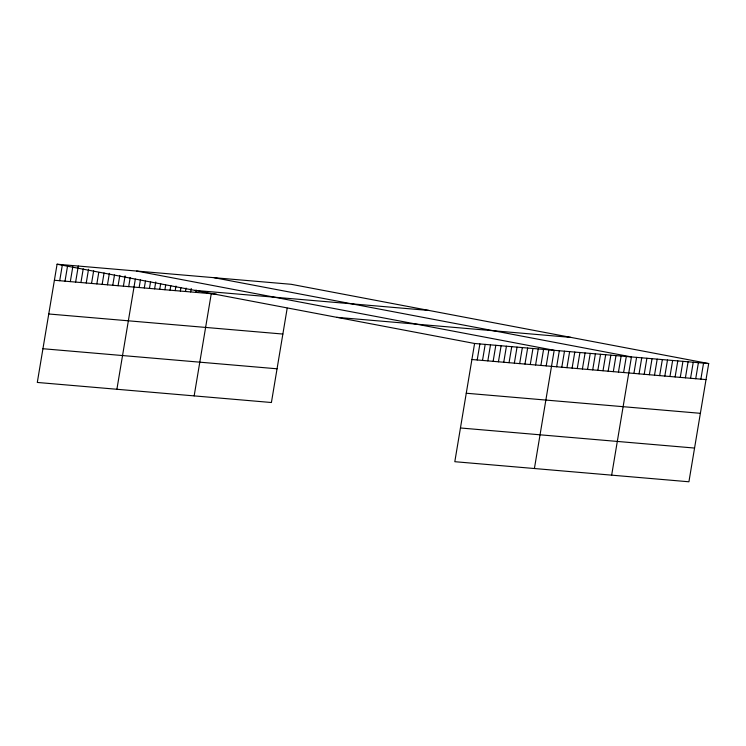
<?xml version="1.0" encoding="UTF-8"?>
<svg xmlns="http://www.w3.org/2000/svg" width="746" height="746" viewBox="0 0 746 746"><rect width="100%" height="100%" fill="white"/><g stroke="black" fill="none" stroke-linecap="round" stroke-linejoin="round"><path stroke-width="1.12" d="M708.7 363.554L474.587 343.486L454.808 461.699L688.922 481.776L708.7 363.554L291.192 284.301L57.078 264.224L37.3 382.446L271.413 402.514L287.191 308.201M59.708 280.71L62.394 264.681M65.014 281.167L67.504 266.285M70.32 281.624L72.81 266.732M75.626 282.081L78.311 266.042M80.932 282.529L83.235 268.793M86.238 282.986L88.541 269.25M91.544 283.443L93.651 270.845M96.849 283.9L98.77 272.449M102.155 284.357L104.076 272.905M107.461 284.804L109.382 273.353M112.777 285.261L114.492 274.957M118.082 285.718L119.808 275.414M123.388 286.175L125.114 275.871M128.694 286.632L130.224 277.465M116.898 389.272L135.343 279.069M139.148 287.527L140.49 279.508M144.295 287.965L145.451 281.093M149.452 288.413L150.599 281.54M154.599 288.851L155.746 281.979M159.747 289.289L160.707 283.564M164.903 289.737L165.668 285.149M170.051 290.175L170.815 285.597M175.198 290.614L175.972 286.035M180.355 291.061L180.924 287.62M185.502 291.5L186.08 288.068M190.65 291.938L191.228 288.506M195.806 292.385L196.189 290.091M194.156 395.893L211.258 293.71M477.207 359.973L479.892 343.934M482.522 360.421L485.198 344.391M487.828 360.877L490.504 344.848M493.134 361.334L495.81 345.305M498.44 361.791L501.116 345.762M503.746 362.248L506.431 346.209M509.052 362.696L511.737 346.666M514.358 363.153L517.043 347.123M519.664 363.61L522.349 347.58M524.97 364.067L527.655 348.028M530.275 364.524L532.961 348.485M535.581 364.971L538.267 348.941M540.887 365.428L543.573 349.398M546.193 365.885L548.879 349.855M534.406 468.525L554.185 350.303L136.677 271.05M556.656 366.78L559.332 350.751M561.803 367.228L564.489 351.189M566.951 367.666L569.636 351.636M572.107 368.104L574.784 352.075M577.255 368.552L579.94 352.513M582.402 368.99L585.088 352.961M587.559 369.429L590.235 353.399M592.706 369.876L595.392 353.837M597.854 370.314L600.539 354.285M603.01 370.753L605.687 354.723M608.158 371.2L610.843 355.161M613.305 371.639L615.991 355.609M618.462 372.077L621.138 356.047M623.609 372.524L626.295 356.495M611.664 475.146L631.442 356.933L213.934 277.671M633.913 373.41L636.59 357.371M639.061 373.849L641.747 357.819M644.208 374.287L646.894 358.257M649.365 374.734L652.041 358.695M654.512 375.173L657.198 359.143M659.66 375.611L662.345 359.581M664.817 376.059L667.493 360.02M669.964 376.497L672.65 360.467M675.111 376.935L677.797 360.905M680.268 377.383L682.944 361.344M685.415 377.821L688.101 361.791M690.563 378.269L693.248 362.23M695.72 378.707L698.396 362.677M700.867 379.145L703.553 363.115M194.855 290.38L428.969 310.457M54.402 280.263L216.405 294.148M336.81 317.33L570.923 337.397M48.76 313.982L282.865 334.049M471.901 359.516L706.014 379.593M42.942 348.727L277.055 368.794M466.259 393.235L700.373 413.312M460.45 427.98L694.563 448.057M57.078 264.224L474.587 343.486"/></g></svg>
